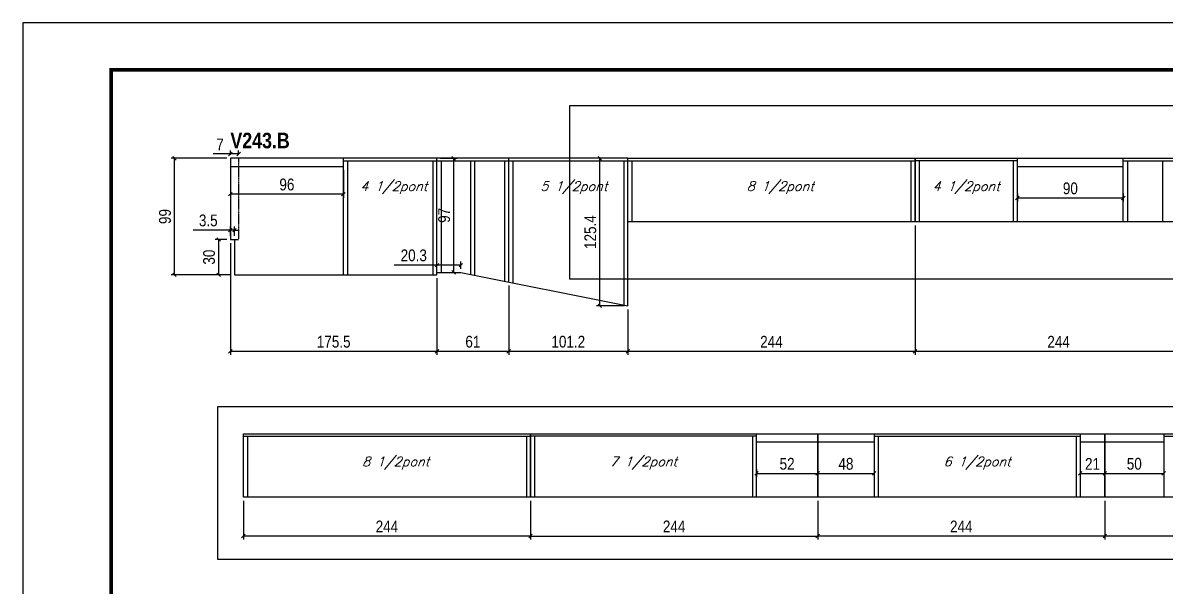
# Model space of a CAD drawing. Extents: x 2603 to 22413, y 1253 to 30260.
# Drawn here: x 4188 to 5159, y 13310 to 13789 of the extents above; entities that cross this region are included whole.
import ezdxf

# ---------------------------------------------------------------- set-up
doc = ezdxf.new("R2010")
doc.units = 0
doc.linetypes.add('DASHED', pattern=[0.75, 0.5, -0.25])
doc.linetypes.add('HIDDEN', pattern=[0.375, 0.25, -0.125])
for name, color, linetype in [('COTA', 241, 'Continuous'), ('NOMENCLATURA', 7, 'Continuous'), ('Painéis', 200, 'Continuous'), ('SARR_2.2x7', 40, 'Continuous'), ('SARR_3.5x7', 81, 'Continuous'), ('texto', 7, 'Continuous')]:
    doc.layers.add(name, color=color, linetype=linetype)
doc.layers.add('Folhas', color=255, linetype='Continuous', lineweight=9)
doc.layers.add('SARRAFO DE PRESSAO', color=251, linetype='DASHED', lineweight=9)
doc.layers.add('Laje_Perimetro', color=7, linetype='Continuous', plot=False)
doc.styles.add('COTA TECNICA', font='techl___.ttf', dxfattribs={"height": 10})
doc.styles.add('Romans', font='romans.shx')
doc.styles.add('TECNICA', font='techb___.ttf', dxfattribs={"height": 10})
doc.dimstyles.new('PAINEL', dxfattribs={"dimtxt": 10, "dimasz": 3, "dimexe": 3, "dimexo": 3, "dimgap": 3, "dimtad": 1, "dimdec": 1, "dimzin": 12, "dimdsep": 46, "dimtxsty": 'COTA TECNICA', "dimblk1": 'OBLIQUE', "dimblk2": 'OBLIQUE', "dimsah": 1, "dimcen": 0.9, "dimclrd": 4, "dimclre": 4, "dimclrt": 240, "dimadec": 1, "dimazin": 3, "dimtfac": 1, "dimtdec": 1, "dimtmove": 0, "dimatfit": 3, "dimfxl": 1, "dimtolj": 1, "dimtzin": 12, "dimarcsym": 0})

# ---------------------------------------------------------------- blocks, each defined once
blk = doc.blocks.new('9999999999')
at = {"layer": 'Folhas'}
blk.add_lwpolyline([(98138.98, 34190.21), (99623.98, 34190.21), (99623.98, 35240.21), (98138.98, 35240.21)], close=True, dxfattribs=at)
at = {"layer": 'Folhas', "color": 30, "const_width": 3}
blk.add_lwpolyline([(98213.98, 34230.21), (99583.98, 34230.21), (99583.98, 35200.21), (98213.98, 35200.21)], close=True, dxfattribs=at)
blk = doc.blocks.new('_Oblique')
at = {"color": 0, "linetype": 'ByBlock', "lineweight": -2}
blk.add_line((-0.5, -0.5), (0.5, 0.5), dxfattribs=at)
blk = doc.blocks.new('*D310')
at = {"layer": 'COTA', "color": 4, "linetype": 'ByBlock', "lineweight": -2, "transparency": 16777216}
for p, q in [((4364.3, 13602.02), (4364.3, 13506.99)), ((4539.8, 13572.02), (4539.8, 13506.99)), ((4364.3, 13509.99), (4539.8, 13509.99))]:
    blk.add_line(p, q, dxfattribs=at)
at = {"layer": 'Defpoints', "color": 0, "linetype": 'ByBlock', "transparency": 16777216}
for p in [(4364.3, 13605.02), (4539.8, 13575.02), (4539.8, 13509.99)]:
    blk.add_point(p, dxfattribs=at)
at = {"layer": 'COTA', "color": 4, "linetype": 'ByBlock', "lineweight": -2, "transparency": 16777216, "xscale": 3, "yscale": 3, "zscale": 3, "rotation": 180}
blk.add_blockref('_Oblique', (4364.3, 13509.99), dxfattribs=at)
at = {"layer": 'COTA', "color": 4, "linetype": 'ByBlock', "lineweight": -2, "transparency": 16777216, "xscale": 3, "yscale": 3, "zscale": 3}
blk.add_blockref('_Oblique', (4539.8, 13509.99), dxfattribs=at)
at = {"layer": 'COTA', "color": 240, "linetype": 'ByBlock', "transparency": 16777216, "insert": (4452.05, 13518.1), "char_height": 10, "attachment_point": 5, "style": 'COTA TECNICA'}
blk.add_mtext('\\A1;175.5', dxfattribs=at)
blk = doc.blocks.new('*D311')
at = {"layer": 'COTA', "color": 4, "linetype": 'ByBlock', "lineweight": -2, "transparency": 16777216}
for p, q in [((4539.8, 13572.02), (4539.8, 13506.99)), ((4600.8, 13565.86), (4600.8, 13506.99)), ((4539.8, 13509.99), (4600.8, 13509.99))]:
    blk.add_line(p, q, dxfattribs=at)
at = {"layer": 'Defpoints', "color": 0, "linetype": 'ByBlock', "transparency": 16777216}
for p in [(4539.8, 13575.02), (4600.8, 13568.86), (4600.8, 13509.99)]:
    blk.add_point(p, dxfattribs=at)
at = {"layer": 'COTA', "color": 4, "linetype": 'ByBlock', "lineweight": -2, "transparency": 16777216, "xscale": 3, "yscale": 3, "zscale": 3, "rotation": 180}
blk.add_blockref('_Oblique', (4539.8, 13509.99), dxfattribs=at)
at = {"layer": 'COTA', "color": 4, "linetype": 'ByBlock', "lineweight": -2, "transparency": 16777216, "xscale": 3, "yscale": 3, "zscale": 3}
blk.add_blockref('_Oblique', (4600.8, 13509.99), dxfattribs=at)
at = {"layer": 'COTA', "color": 240, "linetype": 'ByBlock', "transparency": 16777216, "insert": (4570.3, 13518.09), "char_height": 10, "attachment_point": 5, "style": 'COTA TECNICA'}
blk.add_mtext('\\A1;61', dxfattribs=at)
blk = doc.blocks.new('*D1636')
at = {"layer": 'COTA', "color": 4, "linetype": 'ByBlock', "lineweight": -2, "transparency": 16777216}
for p, q in [((4600.8, 13565.86), (4600.8, 13506.99)), ((4701.98, 13545.58), (4701.98, 13506.99)), ((4600.8, 13509.99), (4701.98, 13509.99))]:
    blk.add_line(p, q, dxfattribs=at)
at = {"layer": 'Defpoints', "color": 0, "linetype": 'ByBlock', "transparency": 16777216}
for p in [(4600.8, 13568.86), (4701.98, 13548.58), (4701.98, 13509.99)]:
    blk.add_point(p, dxfattribs=at)
at = {"layer": 'COTA', "color": 4, "linetype": 'ByBlock', "lineweight": -2, "transparency": 16777216, "xscale": 3, "yscale": 3, "zscale": 3, "rotation": 180}
blk.add_blockref('_Oblique', (4600.8, 13509.99), dxfattribs=at)
at = {"layer": 'COTA', "color": 4, "linetype": 'ByBlock', "lineweight": -2, "transparency": 16777216, "xscale": 3, "yscale": 3, "zscale": 3}
blk.add_blockref('_Oblique', (4701.98, 13509.99), dxfattribs=at)
at = {"layer": 'COTA', "color": 240, "linetype": 'ByBlock', "transparency": 16777216, "insert": (4651.39, 13518.09), "char_height": 10, "attachment_point": 5, "style": 'COTA TECNICA'}
blk.add_mtext('\\A1;101.2', dxfattribs=at)
blk = doc.blocks.new('*D1637')
at = {"layer": 'COTA', "color": 4, "linetype": 'ByBlock', "lineweight": -2, "transparency": 16777216}
for p, q in [((4375.3, 13382.95), (4375.3, 13350)), ((4619.3, 13382.95), (4619.3, 13350)), ((4619.3, 13353), (4375.3, 13353))]:
    blk.add_line(p, q, dxfattribs=at)
at = {"layer": 'Defpoints', "color": 0, "linetype": 'ByBlock', "transparency": 16777216}
for p in [(4375.3, 13385.95), (4619.3, 13385.95), (4375.3, 13353)]:
    blk.add_point(p, dxfattribs=at)
at = {"layer": 'COTA', "color": 4, "linetype": 'ByBlock', "lineweight": -2, "transparency": 16777216, "xscale": 3, "yscale": 3, "zscale": 3, "rotation": 180}
blk.add_blockref('_Oblique', (4375.3, 13353), dxfattribs=at)
at = {"layer": 'COTA', "color": 4, "linetype": 'ByBlock', "lineweight": -2, "transparency": 16777216, "xscale": 3, "yscale": 3, "zscale": 3}
blk.add_blockref('_Oblique', (4619.3, 13353), dxfattribs=at)
at = {"layer": 'COTA', "color": 240, "linetype": 'ByBlock', "transparency": 16777216, "insert": (4497.3, 13361.08), "char_height": 10, "attachment_point": 5, "style": 'COTA TECNICA'}
blk.add_mtext('\\A1;244', dxfattribs=at)
blk = doc.blocks.new('*D1638')
at = {"layer": 'COTA', "color": 4, "linetype": 'ByBlock', "lineweight": -2, "transparency": 16777216}
for p, q in [((4619.3, 13382.95), (4619.3, 13350)), ((4863.3, 13382.95), (4863.3, 13350)), ((4619.3, 13353), (4863.3, 13353))]:
    blk.add_line(p, q, dxfattribs=at)
at = {"layer": 'Defpoints', "color": 0, "linetype": 'ByBlock', "transparency": 16777216}
for p in [(4619.3, 13385.95), (4863.3, 13385.95), (4863.3, 13353)]:
    blk.add_point(p, dxfattribs=at)
at = {"layer": 'COTA', "color": 4, "linetype": 'ByBlock', "lineweight": -2, "transparency": 16777216, "xscale": 3, "yscale": 3, "zscale": 3, "rotation": 180}
blk.add_blockref('_Oblique', (4619.3, 13353), dxfattribs=at)
at = {"layer": 'COTA', "color": 4, "linetype": 'ByBlock', "lineweight": -2, "transparency": 16777216, "xscale": 3, "yscale": 3, "zscale": 3}
blk.add_blockref('_Oblique', (4863.3, 13353), dxfattribs=at)
at = {"layer": 'COTA', "color": 240, "linetype": 'ByBlock', "transparency": 16777216, "insert": (4741.3, 13361.08), "char_height": 10, "attachment_point": 5, "style": 'COTA TECNICA'}
blk.add_mtext('\\A1;244', dxfattribs=at)
blk = doc.blocks.new('*D1639')
at = {"layer": 'COTA', "color": 4, "linetype": 'ByBlock', "lineweight": -2, "transparency": 16777216}
for p, q in [((4863.3, 13382.95), (4863.3, 13350)), ((5107.3, 13382.95), (5107.3, 13350)), ((5107.3, 13353), (4863.3, 13353))]:
    blk.add_line(p, q, dxfattribs=at)
at = {"layer": 'Defpoints', "color": 0, "linetype": 'ByBlock', "transparency": 16777216}
for p in [(4863.3, 13385.95), (5107.3, 13385.95), (4863.3, 13353)]:
    blk.add_point(p, dxfattribs=at)
at = {"layer": 'COTA', "color": 4, "linetype": 'ByBlock', "lineweight": -2, "transparency": 16777216, "xscale": 3, "yscale": 3, "zscale": 3, "rotation": 180}
blk.add_blockref('_Oblique', (4863.3, 13353), dxfattribs=at)
at = {"layer": 'COTA', "color": 4, "linetype": 'ByBlock', "lineweight": -2, "transparency": 16777216, "xscale": 3, "yscale": 3, "zscale": 3}
blk.add_blockref('_Oblique', (5107.3, 13353), dxfattribs=at)
at = {"layer": 'COTA', "color": 240, "linetype": 'ByBlock', "transparency": 16777216, "insert": (4985.3, 13361.08), "char_height": 10, "attachment_point": 5, "style": 'COTA TECNICA'}
blk.add_mtext('\\A1;244', dxfattribs=at)
blk = doc.blocks.new('*D1640')
at = {"layer": 'COTA', "color": 4, "linetype": 'ByBlock', "lineweight": -2, "transparency": 16777216}
for p, q in [((5107.3, 13382.95), (5107.3, 13350)), ((5351.3, 13382.95), (5351.3, 13350)), ((5351.3, 13353), (5107.3, 13353))]:
    blk.add_line(p, q, dxfattribs=at)
at = {"layer": 'Defpoints', "color": 0, "linetype": 'ByBlock', "transparency": 16777216}
for p in [(5107.3, 13385.95), (5351.3, 13385.95), (5107.3, 13353)]:
    blk.add_point(p, dxfattribs=at)
at = {"layer": 'COTA', "color": 4, "linetype": 'ByBlock', "lineweight": -2, "transparency": 16777216, "xscale": 3, "yscale": 3, "zscale": 3, "rotation": 180}
blk.add_blockref('_Oblique', (5107.3, 13353), dxfattribs=at)
at = {"layer": 'COTA', "color": 4, "linetype": 'ByBlock', "lineweight": -2, "transparency": 16777216, "xscale": 3, "yscale": 3, "zscale": 3}
blk.add_blockref('_Oblique', (5351.3, 13353), dxfattribs=at)
at = {"layer": 'COTA', "color": 240, "linetype": 'ByBlock', "transparency": 16777216, "insert": (5229.3, 13361.08), "char_height": 10, "attachment_point": 5, "style": 'COTA TECNICA'}
blk.add_mtext('\\A1;244', dxfattribs=at)
blk = doc.blocks.new('*D1642')
at = {"layer": 'COTA', "color": 4, "linetype": 'ByBlock', "lineweight": -2, "transparency": 16777216}
for p, q in [((4945.98, 13617.02), (4945.98, 13506.99)), ((4701.98, 13545.58), (4701.98, 13506.99)), ((4701.98, 13509.99), (4945.98, 13509.99))]:
    blk.add_line(p, q, dxfattribs=at)
at = {"layer": 'Defpoints', "color": 0, "linetype": 'ByBlock', "transparency": 16777216}
for p in [(4945.98, 13620.02), (4701.98, 13548.58), (4945.98, 13509.99)]:
    blk.add_point(p, dxfattribs=at)
at = {"layer": 'COTA', "color": 4, "linetype": 'ByBlock', "lineweight": -2, "transparency": 16777216, "xscale": 3, "yscale": 3, "zscale": 3, "rotation": 180}
blk.add_blockref('_Oblique', (4701.98, 13509.99), dxfattribs=at)
at = {"layer": 'COTA', "color": 4, "linetype": 'ByBlock', "lineweight": -2, "transparency": 16777216, "xscale": 3, "yscale": 3, "zscale": 3}
blk.add_blockref('_Oblique', (4945.98, 13509.99), dxfattribs=at)
at = {"layer": 'COTA', "color": 240, "linetype": 'ByBlock', "transparency": 16777216, "insert": (4823.98, 13518.07), "char_height": 10, "attachment_point": 5, "style": 'COTA TECNICA'}
blk.add_mtext('\\A1;244', dxfattribs=at)
blk = doc.blocks.new('*D1643')
at = {"layer": 'COTA', "color": 4, "linetype": 'ByBlock', "lineweight": -2, "transparency": 16777216}
for p, q in [((4945.98, 13617.02), (4945.98, 13506.99)), ((5189.98, 13617.02), (5189.98, 13506.99)), ((4945.98, 13509.99), (5189.98, 13509.99))]:
    blk.add_line(p, q, dxfattribs=at)
at = {"layer": 'Defpoints', "color": 0, "linetype": 'ByBlock', "transparency": 16777216}
for p in [(4945.98, 13620.02), (5189.98, 13620.02), (5189.98, 13509.99)]:
    blk.add_point(p, dxfattribs=at)
at = {"layer": 'COTA', "color": 4, "linetype": 'ByBlock', "lineweight": -2, "transparency": 16777216, "xscale": 3, "yscale": 3, "zscale": 3, "rotation": 180}
blk.add_blockref('_Oblique', (4945.98, 13509.99), dxfattribs=at)
at = {"layer": 'COTA', "color": 4, "linetype": 'ByBlock', "lineweight": -2, "transparency": 16777216, "xscale": 3, "yscale": 3, "zscale": 3}
blk.add_blockref('_Oblique', (5189.98, 13509.99), dxfattribs=at)
at = {"layer": 'COTA', "color": 240, "linetype": 'ByBlock', "transparency": 16777216, "insert": (5067.98, 13518.07), "char_height": 10, "attachment_point": 5, "style": 'COTA TECNICA'}
blk.add_mtext('\\A1;244', dxfattribs=at)
blk = doc.blocks.new('*D328')
at = {"layer": 'COTA', "color": 4, "linetype": 'ByBlock', "lineweight": -2, "transparency": 16777216}
for p, q in [((4361.3, 13605.02), (4351.41, 13605.02)), ((4354.41, 13575.02), (4354.41, 13605.02)), ((4364.8, 13575.02), (4351.41, 13575.02))]:
    blk.add_line(p, q, dxfattribs=at)
at = {"layer": 'Defpoints', "color": 0, "linetype": 'ByBlock', "transparency": 16777216}
for p in [(4354.41, 13605.02), (4364.3, 13605.02), (4367.8, 13575.02)]:
    blk.add_point(p, dxfattribs=at)
at = {"layer": 'COTA', "color": 4, "linetype": 'ByBlock', "lineweight": -2, "transparency": 16777216, "xscale": 3, "yscale": 3, "zscale": 3}
for p, rotation in [((4354.41, 13605.02), 90), ((4354.41, 13575.02), 270)]:
    blk.add_blockref('_Oblique', p, dxfattribs=dict(at, rotation=rotation))
at = {"layer": 'COTA', "color": 240, "linetype": 'ByBlock', "transparency": 16777216, "insert": (4346.2, 13590.02), "char_height": 10, "attachment_point": 5, "rotation": 90, "style": 'COTA TECNICA'}
blk.add_mtext('\\A1;30', dxfattribs=at)
blk = doc.blocks.new('*D329')
at = {"layer": 'COTA', "color": 4, "linetype": 'ByBlock', "lineweight": -2, "transparency": 16777216}
for p, q in [((4364.3, 13612.95), (4332.7, 13612.95)), ((4364.3, 13608.02), (4364.3, 13615.95)), ((4367.8, 13612.95), (4364.3, 13612.95)), ((4367.8, 13608.02), (4367.8, 13615.95)), ((4367.8, 13612.95), (4370.8, 13612.95))]:
    blk.add_line(p, q, dxfattribs=at)
at = {"layer": 'Defpoints', "color": 0, "linetype": 'ByBlock', "transparency": 16777216}
for p in [(4364.3, 13612.95), (4364.3, 13605.02), (4367.8, 13605.02)]:
    blk.add_point(p, dxfattribs=at)
at = {"layer": 'COTA', "color": 4, "linetype": 'ByBlock', "lineweight": -2, "transparency": 16777216, "xscale": 3, "yscale": 3, "zscale": 3}
blk.add_blockref('_Oblique', (4364.3, 13612.95), dxfattribs=at)
at = {"layer": 'COTA', "color": 4, "linetype": 'ByBlock', "lineweight": -2, "transparency": 16777216, "xscale": 3, "yscale": 3, "zscale": 3, "rotation": 180}
blk.add_blockref('_Oblique', (4367.8, 13612.95), dxfattribs=at)
at = {"layer": 'COTA', "color": 240, "linetype": 'ByBlock', "transparency": 16777216, "insert": (4345.5, 13621.17), "char_height": 10, "attachment_point": 5, "style": 'COTA TECNICA'}
blk.add_mtext('\\A1;3.5', dxfattribs=at)
blk = doc.blocks.new('*D1718')
at = {"layer": 'COTA', "color": 4, "linetype": 'ByBlock', "lineweight": -2, "transparency": 16777216}
for p, q in [((4542.8, 13674.02), (4557.03, 13674.02)), ((4554.03, 13577.02), (4554.03, 13674.02)), ((4542.8, 13577.02), (4557.03, 13577.02))]:
    blk.add_line(p, q, dxfattribs=at)
at = {"layer": 'Defpoints', "color": 0, "linetype": 'ByBlock', "transparency": 16777216}
for p in [(4539.8, 13674.02), (4554.03, 13674.02), (4539.8, 13577.02)]:
    blk.add_point(p, dxfattribs=at)
at = {"layer": 'COTA', "color": 4, "linetype": 'ByBlock', "lineweight": -2, "transparency": 16777216, "xscale": 3, "yscale": 3, "zscale": 3}
for p, rotation in [((4554.03, 13674.02), 90), ((4554.03, 13577.02), 270)]:
    blk.add_blockref('_Oblique', p, dxfattribs=dict(at, rotation=rotation))
at = {"layer": 'COTA', "color": 240, "linetype": 'ByBlock', "transparency": 16777216, "insert": (4545.93, 13625.52), "char_height": 10, "attachment_point": 5, "rotation": 90, "style": 'COTA TECNICA'}
blk.add_mtext('\\A1;97', dxfattribs=at)
blk = doc.blocks.new('*D1719')
at = {"layer": 'COTA', "color": 4, "linetype": 'ByBlock', "lineweight": -2, "transparency": 16777216}
for p, q in [((4539.8, 13583.24), (4503.39, 13583.24)), ((4539.8, 13580.02), (4539.8, 13586.24)), ((4560.1, 13583.24), (4539.8, 13583.24)), ((4560.1, 13580.02), (4560.1, 13586.24))]:
    blk.add_line(p, q, dxfattribs=at)
at = {"layer": 'Defpoints', "color": 0, "linetype": 'ByBlock', "transparency": 16777216}
for p in [(4539.8, 13583.24), (4539.8, 13577.02), (4560.1, 13577.02)]:
    blk.add_point(p, dxfattribs=at)
at = {"layer": 'COTA', "color": 4, "linetype": 'ByBlock', "lineweight": -2, "transparency": 16777216, "xscale": 3, "yscale": 3, "zscale": 3, "rotation": 180}
blk.add_blockref('_Oblique', (4539.8, 13583.24), dxfattribs=at)
at = {"layer": 'COTA', "color": 4, "linetype": 'ByBlock', "lineweight": -2, "transparency": 16777216, "xscale": 3, "yscale": 3, "zscale": 3}
blk.add_blockref('_Oblique', (4560.1, 13583.24), dxfattribs=at)
at = {"layer": 'COTA', "color": 240, "linetype": 'ByBlock', "transparency": 16777216, "insert": (4520.1, 13591.46), "char_height": 10, "attachment_point": 5, "style": 'COTA TECNICA'}
blk.add_mtext('\\A1;20.3', dxfattribs=at)
blk = doc.blocks.new('*D1725')
at = {"layer": 'COTA', "color": 4, "linetype": 'ByBlock', "lineweight": -2, "transparency": 16777216}
for p, q in [((4698.98, 13674.02), (4675.24, 13674.02)), ((4678.24, 13548.58), (4678.24, 13674.02)), ((4698.98, 13548.58), (4675.24, 13548.58))]:
    blk.add_line(p, q, dxfattribs=at)
at = {"layer": 'Defpoints', "color": 0, "linetype": 'ByBlock', "transparency": 16777216}
for p in [(4678.24, 13674.02), (4701.98, 13674.02), (4701.98, 13548.58)]:
    blk.add_point(p, dxfattribs=at)
at = {"layer": 'COTA', "color": 4, "linetype": 'ByBlock', "lineweight": -2, "transparency": 16777216, "xscale": 3, "yscale": 3, "zscale": 3}
for p, rotation in [((4678.24, 13674.02), 90), ((4678.24, 13548.58), 270)]:
    blk.add_blockref('_Oblique', p, dxfattribs=dict(at, rotation=rotation))
at = {"layer": 'COTA', "color": 240, "linetype": 'ByBlock', "transparency": 16777216, "insert": (4670.14, 13611.3), "char_height": 10, "attachment_point": 5, "rotation": 90, "style": 'COTA TECNICA'}
blk.add_mtext('\\A1;125.4', dxfattribs=at)
blk = doc.blocks.new('*D283')
at = {"layer": 'COTA', "color": 4, "linetype": 'ByBlock', "lineweight": -2, "transparency": 16777216}
for p, q in [((4811.3, 13409.95), (4811.3, 13403.21)), ((4811.3, 13406.21), (4863.3, 13406.21)), ((4863.3, 13409.95), (4863.3, 13403.21))]:
    blk.add_line(p, q, dxfattribs=at)
at = {"layer": 'Defpoints', "color": 0, "linetype": 'ByBlock', "transparency": 16777216}
for p in [(4811.3, 13412.95), (4863.3, 13412.95), (4863.3, 13406.21)]:
    blk.add_point(p, dxfattribs=at)
at = {"layer": 'COTA', "color": 4, "linetype": 'ByBlock', "lineweight": -2, "transparency": 16777216, "xscale": 3, "yscale": 3, "zscale": 3, "rotation": 180}
blk.add_blockref('_Oblique', (4811.3, 13406.21), dxfattribs=at)
at = {"layer": 'COTA', "color": 4, "linetype": 'ByBlock', "lineweight": -2, "transparency": 16777216, "xscale": 3, "yscale": 3, "zscale": 3}
blk.add_blockref('_Oblique', (4863.3, 13406.21), dxfattribs=at)
at = {"layer": 'COTA', "color": 240, "linetype": 'ByBlock', "transparency": 16777216, "insert": (4837.3, 13414.32), "char_height": 10, "attachment_point": 5, "style": 'COTA TECNICA'}
blk.add_mtext('\\A1;52', dxfattribs=at)
blk = doc.blocks.new('*D1507')
at = {"layer": 'COTA', "color": 4, "linetype": 'ByBlock', "lineweight": -2, "transparency": 16777216}
for p, q in [((5032.98, 13644.02), (5032.98, 13637.28)), ((5032.98, 13640.28), (5122.98, 13640.28)), ((5122.98, 13644.02), (5122.98, 13637.28))]:
    blk.add_line(p, q, dxfattribs=at)
at = {"layer": 'Defpoints', "color": 0, "linetype": 'ByBlock', "transparency": 16777216}
for p in [(5032.98, 13647.02), (5122.98, 13647.02), (5122.98, 13640.28)]:
    blk.add_point(p, dxfattribs=at)
at = {"layer": 'COTA', "color": 4, "linetype": 'ByBlock', "lineweight": -2, "transparency": 16777216, "xscale": 3, "yscale": 3, "zscale": 3, "rotation": 180}
blk.add_blockref('_Oblique', (5032.98, 13640.28), dxfattribs=at)
at = {"layer": 'COTA', "color": 4, "linetype": 'ByBlock', "lineweight": -2, "transparency": 16777216, "xscale": 3, "yscale": 3, "zscale": 3}
blk.add_blockref('_Oblique', (5122.98, 13640.28), dxfattribs=at)
at = {"layer": 'COTA', "color": 240, "linetype": 'ByBlock', "transparency": 16777216, "insert": (5077.98, 13648.41), "char_height": 10, "attachment_point": 5, "style": 'COTA TECNICA'}
blk.add_mtext('\\A1;90', dxfattribs=at)
blk = doc.blocks.new('*D1509')
at = {"layer": 'COTA', "color": 4, "linetype": 'ByBlock', "lineweight": -2, "transparency": 16777216}
for p, q in [((4863.3, 13409.95), (4863.3, 13403.21)), ((4863.3, 13406.21), (4911.3, 13406.21)), ((4911.3, 13409.95), (4911.3, 13403.21))]:
    blk.add_line(p, q, dxfattribs=at)
at = {"layer": 'Defpoints', "color": 0, "linetype": 'ByBlock', "transparency": 16777216}
for p in [(4863.3, 13412.95), (4911.3, 13412.95), (4911.3, 13406.21)]:
    blk.add_point(p, dxfattribs=at)
at = {"layer": 'COTA', "color": 4, "linetype": 'ByBlock', "lineweight": -2, "transparency": 16777216, "xscale": 3, "yscale": 3, "zscale": 3, "rotation": 180}
blk.add_blockref('_Oblique', (4863.3, 13406.21), dxfattribs=at)
at = {"layer": 'COTA', "color": 4, "linetype": 'ByBlock', "lineweight": -2, "transparency": 16777216, "xscale": 3, "yscale": 3, "zscale": 3}
blk.add_blockref('_Oblique', (4911.3, 13406.21), dxfattribs=at)
at = {"layer": 'COTA', "color": 240, "linetype": 'ByBlock', "transparency": 16777216, "insert": (4887.3, 13414.3), "char_height": 10, "attachment_point": 5, "style": 'COTA TECNICA'}
blk.add_mtext('\\A1;48', dxfattribs=at)
blk = doc.blocks.new('*D1510')
at = {"layer": 'COTA', "color": 4, "linetype": 'ByBlock', "lineweight": -2, "transparency": 16777216}
for p, q in [((5086.3, 13409.95), (5086.3, 13403.21)), ((5086.3, 13406.21), (5107.3, 13406.21)), ((5107.3, 13409.95), (5107.3, 13403.21))]:
    blk.add_line(p, q, dxfattribs=at)
at = {"layer": 'Defpoints', "color": 0, "linetype": 'ByBlock', "transparency": 16777216}
for p in [(5086.3, 13412.95), (5107.3, 13412.95), (5107.3, 13406.21)]:
    blk.add_point(p, dxfattribs=at)
at = {"layer": 'COTA', "color": 4, "linetype": 'ByBlock', "lineweight": -2, "transparency": 16777216, "xscale": 3, "yscale": 3, "zscale": 3, "rotation": 180}
blk.add_blockref('_Oblique', (5086.3, 13406.21), dxfattribs=at)
at = {"layer": 'COTA', "color": 4, "linetype": 'ByBlock', "lineweight": -2, "transparency": 16777216, "xscale": 3, "yscale": 3, "zscale": 3}
blk.add_blockref('_Oblique', (5107.3, 13406.21), dxfattribs=at)
at = {"layer": 'COTA', "color": 240, "linetype": 'ByBlock', "transparency": 16777216, "insert": (5096.8, 13414.27), "char_height": 10, "attachment_point": 5, "style": 'COTA TECNICA'}
blk.add_mtext('\\A1;21', dxfattribs=at)
blk = doc.blocks.new('*D1511')
at = {"layer": 'COTA', "color": 4, "linetype": 'ByBlock', "lineweight": -2, "transparency": 16777216}
for p, q in [((5107.3, 13409.95), (5107.3, 13403.21)), ((5107.3, 13406.21), (5157.3, 13406.21))]:
    blk.add_line(p, q, dxfattribs=at)
at = {"layer": 'Defpoints', "color": 0, "linetype": 'ByBlock', "transparency": 16777216}
for p in [(5107.3, 13412.95), (5157.3, 13406.21), (5157.3, 13406.21)]:
    blk.add_point(p, dxfattribs=at)
at = {"layer": 'COTA', "color": 4, "linetype": 'ByBlock', "lineweight": -2, "transparency": 16777216, "xscale": 3, "yscale": 3, "zscale": 3, "rotation": 180}
blk.add_blockref('_Oblique', (5107.3, 13406.21), dxfattribs=at)
at = {"layer": 'COTA', "color": 4, "linetype": 'ByBlock', "lineweight": -2, "transparency": 16777216, "xscale": 3, "yscale": 3, "zscale": 3}
blk.add_blockref('_Oblique', (5157.3, 13406.21), dxfattribs=at)
at = {"layer": 'COTA', "color": 240, "linetype": 'ByBlock', "transparency": 16777216, "insert": (5132.3, 13414.32), "char_height": 10, "attachment_point": 5, "style": 'COTA TECNICA'}
blk.add_mtext('\\A1;50', dxfattribs=at)
blk = doc.blocks.new('*D1514')
at = {"layer": 'COTA', "color": 4, "linetype": 'ByBlock', "lineweight": -2, "transparency": 16777216}
for p, q in [((4364.3, 13664.02), (4364.3, 13640.55)), ((4460.3, 13664.02), (4460.3, 13640.55)), ((4460.3, 13643.55), (4364.3, 13643.55))]:
    blk.add_line(p, q, dxfattribs=at)
at = {"layer": 'Defpoints', "color": 0, "linetype": 'ByBlock', "transparency": 16777216}
for p in [(4364.3, 13667.02), (4460.3, 13667.02), (4364.3, 13643.55)]:
    blk.add_point(p, dxfattribs=at)
at = {"layer": 'COTA', "color": 4, "linetype": 'ByBlock', "lineweight": -2, "transparency": 16777216, "xscale": 3, "yscale": 3, "zscale": 3, "rotation": 180}
blk.add_blockref('_Oblique', (4364.3, 13643.55), dxfattribs=at)
at = {"layer": 'COTA', "color": 4, "linetype": 'ByBlock', "lineweight": -2, "transparency": 16777216, "xscale": 3, "yscale": 3, "zscale": 3}
blk.add_blockref('_Oblique', (4460.3, 13643.55), dxfattribs=at)
at = {"layer": 'COTA', "color": 240, "linetype": 'ByBlock', "transparency": 16777216, "insert": (4412.3, 13651.69), "char_height": 10, "attachment_point": 5, "style": 'COTA TECNICA'}
blk.add_mtext('\\A1;96', dxfattribs=at)
blk = doc.blocks.new('*D1515')
at = {"layer": 'COTA', "color": 4, "linetype": 'ByBlock', "lineweight": -2, "transparency": 16777216}
for p, q in [((4364.3, 13677.72), (4349.57, 13677.72)), ((4364.3, 13677.02), (4364.3, 13680.72)), ((4371.3, 13677.72), (4364.3, 13677.72)), ((4371.3, 13677.02), (4371.3, 13680.72))]:
    blk.add_line(p, q, dxfattribs=at)
at = {"layer": 'Defpoints', "color": 0, "linetype": 'ByBlock', "transparency": 16777216}
for p in [(4364.3, 13677.72), (4364.3, 13674.02), (4371.3, 13674.02)]:
    blk.add_point(p, dxfattribs=at)
at = {"layer": 'COTA', "color": 4, "linetype": 'ByBlock', "lineweight": -2, "transparency": 16777216, "xscale": 3, "yscale": 3, "zscale": 3, "rotation": 180}
blk.add_blockref('_Oblique', (4364.3, 13677.72), dxfattribs=at)
at = {"layer": 'COTA', "color": 4, "linetype": 'ByBlock', "lineweight": -2, "transparency": 16777216, "xscale": 3, "yscale": 3, "zscale": 3}
blk.add_blockref('_Oblique', (4371.3, 13677.72), dxfattribs=at)
at = {"layer": 'COTA', "color": 240, "linetype": 'ByBlock', "transparency": 16777216, "insert": (4355.44, 13685.8), "char_height": 10, "attachment_point": 5, "style": 'COTA TECNICA'}
blk.add_mtext('\\A1;7', dxfattribs=at)
blk = doc.blocks.new('*D1516')
at = {"layer": 'COTA', "color": 4, "linetype": 'ByBlock', "lineweight": -2, "transparency": 16777216}
for p, q in [((4361.3, 13674.02), (4313.84, 13674.02)), ((4316.84, 13575.02), (4316.84, 13674.02)), ((4364.8, 13575.02), (4313.84, 13575.02))]:
    blk.add_line(p, q, dxfattribs=at)
at = {"layer": 'Defpoints', "color": 0, "linetype": 'ByBlock', "transparency": 16777216}
for p in [(4316.84, 13674.02), (4364.3, 13674.02), (4367.8, 13575.02)]:
    blk.add_point(p, dxfattribs=at)
at = {"layer": 'COTA', "color": 4, "linetype": 'ByBlock', "lineweight": -2, "transparency": 16777216, "xscale": 3, "yscale": 3, "zscale": 3}
for p, rotation in [((4316.84, 13674.02), 90), ((4316.84, 13575.02), 270)]:
    blk.add_blockref('_Oblique', p, dxfattribs=dict(at, rotation=rotation))
at = {"layer": 'COTA', "color": 240, "linetype": 'ByBlock', "transparency": 16777216, "insert": (4308.76, 13624.52), "char_height": 10, "attachment_point": 5, "rotation": 90, "style": 'COTA TECNICA'}
blk.add_mtext('\\A1;99', dxfattribs=at)

msp = doc.modelspace()

# ---------------------------------------------------------------- linework, layer by layer
at = {"layer": 'COTA', "linetype": 'ByBlock'}
for p, q in [((4460.3, 13575.02), (4460.3, 13674.02)), ((5032.98, 13620.02), (5032.98, 13674.02)), ((5122.98, 13620.02), (5122.98, 13674.02)), ((5156.41, 13620.02), (5156.41, 13671.82)), ((4367.8, 13605.02), (4371.3, 13605.02)), ((4811.3, 13385.95), (4811.3, 13439.95)), ((4911.3, 13439.95), (4911.3, 13385.95)), ((5086.3, 13439.95), (5086.3, 13385.95)), ((5157.3, 13439.95), (5157.3, 13385.95))]:
    msp.add_line(p, q, dxfattribs=at)
at = {"layer": 'COTA'}
for points in [[(4652.7, 13718.81), (5495.38, 13718.81), (5495.38, 13571.16), (4652.7, 13571.16)], [(4353.66, 13463.02), (5580.1, 13463.02), (5580.1, 13333.09), (4353.66, 13333.09)]]:
    msp.add_lwpolyline(points, close=True, dxfattribs=at)
at = {"layer": 'Laje_Perimetro'}
msp.add_lwpolyline([(5672.97, 13789.12), (4187.97, 13789.12), (4187.97, 12739.12), (5672.97, 12739.12)], close=True, dxfattribs=at)
at = {"layer": 'Painéis', "linetype": 'Continuous'}
for p, q in [((4701.98, 13674.02), (4364.3, 13674.02)), ((4364.3, 13674.02), (4364.3, 13605.02)), ((4539.8, 13577.02), (4539.8, 13674.02)), ((4600.8, 13568.86), (4600.8, 13674.02)), ((4701.98, 13548.58), (4701.98, 13674.02)), ((4701.98, 13620.02), (4701.98, 13674.02)), ((4945.98, 13620.02), (4945.98, 13674.02)), ((4364.3, 13605.02), (4367.8, 13605.02)), ((4367.8, 13605.02), (4367.8, 13575.02)), ((4367.8, 13575.02), (4539.8, 13575.02)), ((4539.8, 13575.02), (4539.8, 13577.02)), ((4539.8, 13577.02), (4560.1, 13577.02)), ((4560.1, 13577.02), (4701.98, 13548.58)), ((4619.3, 13385.95), (4619.3, 13439.95)), ((4863.3, 13385.95), (4863.3, 13439.95)), ((5107.3, 13385.95), (5107.3, 13439.95))]:
    msp.add_line(p, q, dxfattribs=at)
for points in [[(4701.98, 13674.02), (4945.98, 13674.02), (4945.98, 13620.02), (4701.98, 13620.02)], [(4945.98, 13674.02), (5189.98, 13674.02), (5189.98, 13620.02), (4945.98, 13620.02)], [(4375.3, 13439.95), (4619.3, 13439.95), (4619.3, 13385.95), (4375.3, 13385.95)], [(4619.3, 13439.95), (4863.3, 13439.95), (4863.3, 13385.95), (4619.3, 13385.95)], [(4863.3, 13439.95), (5107.3, 13439.95), (5107.3, 13385.95), (4863.3, 13385.95)], [(5107.3, 13439.95), (5351.3, 13439.95), (5351.3, 13385.95), (5107.3, 13385.95)]]:
    msp.add_lwpolyline(points, close=True, dxfattribs=at)
at = {"layer": 'SARR_2.2x7', "linetype": 'HIDDEN'}
msp.add_line((4371.3, 13674.02), (4371.3, 13605.02), dxfattribs=at)
at = {"layer": 'SARR_2.2x7', "linetype": 'Continuous'}
for p, q in [((4460.3, 13671.82), (4539.8, 13671.82)), ((4539.8, 13671.82), (4600.8, 13671.82)), ((4600.8, 13671.82), (4701.98, 13671.82)), ((4701.98, 13671.82), (4945.98, 13671.82)), ((5032.98, 13671.82), (4945.98, 13671.82)), ((5122.98, 13671.82), (5189.98, 13671.82)), ((4364.3, 13667.02), (4460.3, 13667.02)), ((5032.98, 13667.02), (5122.98, 13667.02)), ((4375.3, 13437.75), (4619.3, 13437.75)), ((4811.3, 13437.75), (4619.3, 13437.75)), ((4911.3, 13437.75), (5086.3, 13437.75)), ((5157.3, 13437.75), (5351.3, 13437.75)), ((4811.3, 13432.95), (4863.3, 13432.95)), ((4863.3, 13432.95), (4911.3, 13432.95)), ((5086.3, 13432.95), (5107.3, 13432.95)), ((5107.3, 13432.95), (5157.3, 13432.95))]:
    msp.add_line(p, q, dxfattribs=at)
at = {"layer": 'SARR_3.5x7'}
for p, q in [((4463.8, 13671.82), (4463.8, 13575.02)), ((4536.3, 13671.82), (4536.3, 13575.02)), ((4543.3, 13671.82), (4543.3, 13577.02)), ((4568.39, 13671.82), (4568.39, 13575.36)), ((4571.89, 13574.65), (4571.89, 13671.82)), ((4597.3, 13671.82), (4597.3, 13569.56)), ((4604.3, 13671.82), (4604.3, 13568.16)), ((4698.48, 13671.82), (4698.48, 13549.28)), ((4705.48, 13671.82), (4705.48, 13620.02)), ((4942.48, 13671.82), (4942.48, 13620.02)), ((4949.48, 13671.82), (4949.48, 13620.02)), ((5029.48, 13671.82), (5029.48, 13620.02)), ((5126.48, 13671.82), (5126.48, 13620.02)), ((4378.8, 13437.75), (4378.8, 13385.95)), ((4615.8, 13437.75), (4615.8, 13385.95)), ((4622.8, 13437.75), (4622.8, 13385.95)), ((4807.8, 13437.75), (4807.8, 13385.95)), ((4914.8, 13437.75), (4914.8, 13385.95)), ((5082.8, 13437.75), (5082.8, 13385.95))]:
    msp.add_line(p, q, dxfattribs=at)

# ---------------------------------------------------------------- block references
at = {"layer": 'SARRAFO DE PRESSAO', "color": 6, "linetype": 'ByBlock'}
msp.add_blockref('9999999999', (-93951.01, -21451.08), dxfattribs=at)

# ---------------------------------------------------------------- texts
at = {"layer": 'NOMENCLATURA', "style": 'TECNICA'}
msp.add_text('V243.B', height=13.2, dxfattribs=at).set_placement((4364.3, 13682.54))
at = {"layer": 'texto', "color": 2, "char_height": 8, "attachment_point": 5, "style": 'Romans'}
for s, insert in [('{\\Q19;\\C256;4 1/2pont}', (4503.16, 13649.02)), ('{\\Q19;\\C256;5 1/2pont}', (4656.14, 13649.02)), ('{\\Q19;\\C256;8 1/2pont}', (4831.48, 13649.02)), ('{\\Q19;\\C256;4 1/2pont}', (4989.48, 13649.02)), ('{\\Q19;\\C256;8 1/2pont}', (4504.8, 13414.95)), ('{\\Q19;\\C256;7 1/2pont}', (4715.3, 13414.95)), ('{\\Q19;\\C256;6 1/2pont}', (4998.8, 13414.95))]:
    msp.add_mtext(s, dxfattribs=dict(at, insert=insert))

# ---------------------------------------------------------------- dimensions: what is measured, and where the dimension line sits
at = {"layer": 'COTA', "linetype": 'ByBlock'}
for base, p1, p2, picture, middle in [((4364.3, 13677.72), (4371.3, 13674.02), (4364.3, 13674.02), '*D1515', (4355.44, 13685.8)), ((4364.3, 13643.55), (4460.3, 13667.02), (4364.3, 13667.02), '*D1514', (4412.3, 13651.69)), ((4364.3, 13612.95), (4367.8, 13605.02), (4364.3, 13605.02), '*D329', (4345.5, 13621.17)), ((4945.98, 13509.99), (4701.98, 13548.58), (4945.98, 13620.02), '*D1642', (4823.98, 13518.07)), ((4539.8, 13509.99), (4364.3, 13605.02), (4539.8, 13575.02), '*D310', (4452.05, 13518.1)), ((4539.8, 13583.24), (4560.1, 13577.02), (4539.8, 13577.02), '*D1719', (4520.1, 13591.46)), ((4701.98, 13509.99), (4600.8, 13568.86), (4701.98, 13548.58), '*D1636', (4651.39, 13518.09)), ((4911.3, 13406.21), (4863.3, 13412.95), (4911.3, 13412.95), '*D1509', (4887.3, 13414.3)), ((5107.3, 13406.21), (5086.3, 13412.95), (5107.3, 13412.95), '*D1510', (5096.8, 13414.27)), ((4375.3, 13353), (4619.3, 13385.95), (4375.3, 13385.95), '*D1637', (4497.3, 13361.08)), ((4863.3, 13353), (4619.3, 13385.95), (4863.3, 13385.95), '*D1638', (4741.3, 13361.08)), ((4863.3, 13353), (5107.3, 13385.95), (4863.3, 13385.95), '*D1639', (4985.3, 13361.08)), ((5107.3, 13353), (5351.3, 13385.95), (5107.3, 13385.95), '*D1640', (5229.3, 13361.08))]:
    dim = msp.add_linear_dim(base=base, p1=p1, p2=p2, dimstyle='PAINEL', dxfattribs=at)
    dim.commit()
    dim.dimension.update_dxf_attribs({"geometry": picture, "text_midpoint": middle})
for base, p1, p2, picture, middle in [((4316.84, 13674.02), (4367.8, 13575.02), (4364.3, 13674.02), '*D1516', (4308.76, 13624.52)), ((4554.03, 13674.02), (4539.8, 13577.02), (4539.8, 13674.02), '*D1718', (4545.93, 13625.52)), ((4678.24, 13674.02), (4701.98, 13548.58), (4701.98, 13674.02), '*D1725', (4670.14, 13611.3)), ((4354.41, 13605.02), (4367.8, 13575.02), (4364.3, 13605.02), '*D328', (4346.2, 13590.02))]:
    dim = msp.add_linear_dim(base=base, p1=p1, p2=p2, angle=90, dimstyle='PAINEL', dxfattribs=at)
    dim.commit()
    dim.dimension.update_dxf_attribs({"geometry": picture, "text_midpoint": middle})
for base, p1, p2, picture, middle in [((5122.98, 13640.28), (5032.98, 13647.02), (5122.98, 13647.02), '*D1507', (5077.98, 13648.41)), ((5189.98, 13509.99), (4945.98, 13620.02), (5189.98, 13620.02), '*D1643', (5067.98, 13518.07)), ((4600.8, 13509.99), (4539.8, 13575.02), (4600.8, 13568.86), '*D311', (4570.3, 13518.09)), ((4863.3, 13406.21), (4811.3, 13412.95), (4863.3, 13412.95), '*D283', (4837.3, 13414.32)), ((5157.3, 13406.21), (5107.3, 13412.95), (5157.3, 13406.21), '*D1511', (5132.3, 13414.32))]:
    dim = msp.add_linear_dim(base=base, p1=p1, p2=p2, dimstyle='PAINEL', override={"dimtmove": 1}, dxfattribs=at)
    dim.commit()
    dim.dimension.update_dxf_attribs({"geometry": picture, "text_midpoint": middle})

doc.saveas('drawing.dxf')
